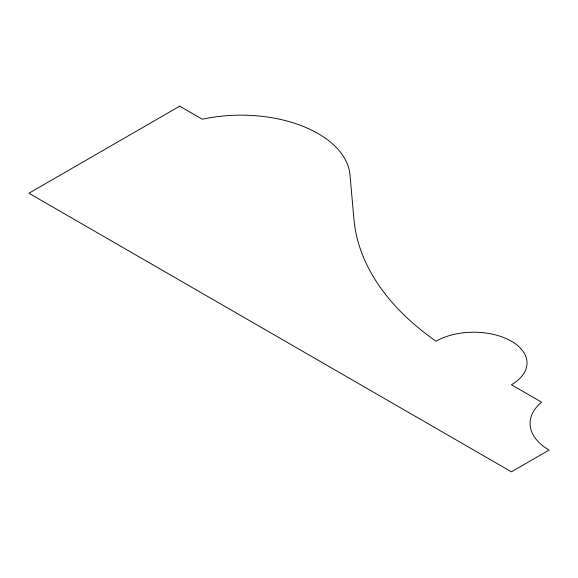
<?xml version="1.0" encoding="UTF-8"?>
<svg xmlns="http://www.w3.org/2000/svg" width="578" height="578" viewBox="0 0 578 578"><rect width="100%" height="100%" fill="white"/><g stroke="black" fill="none" stroke-linecap="round" stroke-linejoin="round"><path stroke-width="0.87" d="M179.686 106.186L28.9 193.24L511.407 471.814L549.1 450.052A65.184 37.635 0 0 1 541.564 402.172L511.407 384.76A53.313 30.779 0 0 0 511.407 341.23A53.313 30.779 0 0 0 436.014 341.23A361.503 208.716 0 0 1 353.931 219.207L349.986 174.924A109.141 63.016 0 0 0 202.3 119.249L179.686 106.186"/></g></svg>
